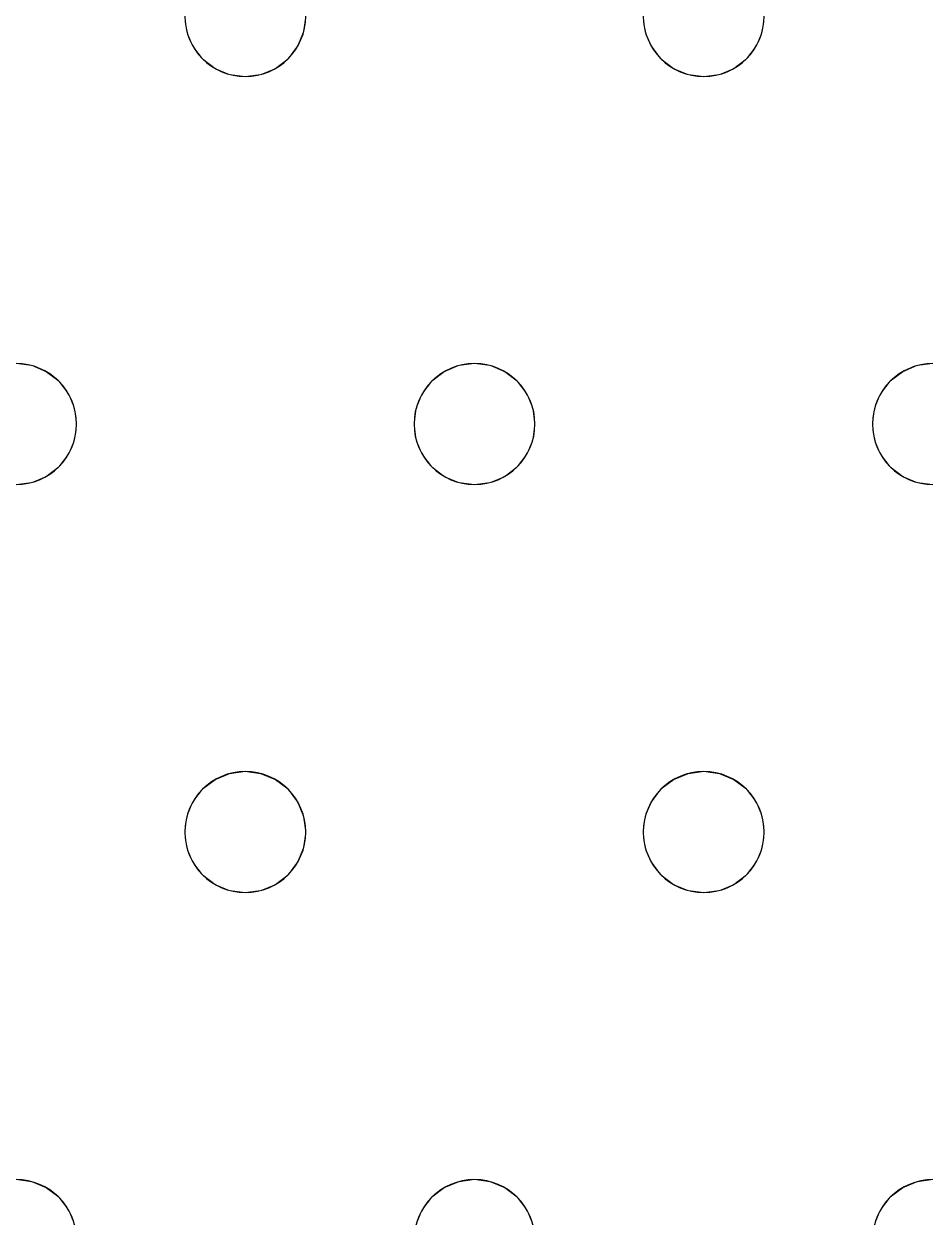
# Model space of a CAD drawing. Header units: millimetres. Extents: x -1 to 1601, y -701 to 1.
# Drawn here: x 279.7 to 339.4, y -312.5 to -233.5 of the extents above; entities that cross this region are included whole.
import ezdxf

# ---------------------------------------------------------------- set-up
doc = ezdxf.new("R2010")
doc.units = ezdxf.units.MM
doc.layers.add('IQ_200_3D', color=1, linetype='Continuous')
doc.layers.add('IQ_204_2D', color=7, linetype='Continuous')

msp = doc.modelspace()

# ---------------------------------------------------------------- linework, layer by layer
at = {"layer": 'IQ_200_3D', "lineweight": 18}
for points, invisible_edges in [([(122.762, -68.034, 850), (1477.238, -68.034, 850), (1477.238, -397.966, 850), (122.762, -397.966, 850)], 10), ([(122.762, -68.034, 860), (122.762, -397.966, 860), (1477.238, -397.966, 860), (1477.238, -68.034, 860)], 5), ([(267.913, -234.035, 888), (268.049, -233, 888), (290.382, -233, 888), (290.519, -234.035, 888)], 10), ([(290.382, -233, 890), (268.049, -233, 890), (267.913, -234.035, 890), (290.519, -234.035, 890)], 5), ([(290.382, -233, 890), (290.519, -234.035, 890), (290.519, -234.035, 888), (290.382, -233, 888)], 2), ([(298.246, -234.035, 890), (298.382, -233, 890), (298.382, -233, 888), (298.246, -234.035, 888)], 8), ([(298.246, -234.035, 888), (298.382, -233, 888), (320.716, -233, 888), (320.852, -234.035, 888)], 10), ([(320.716, -233, 890), (298.382, -233, 890), (298.246, -234.035, 890), (320.852, -234.035, 890)], 5), ([(320.716, -233, 890), (320.852, -234.035, 890), (320.852, -234.035, 888), (320.716, -233, 888)], 2), ([(328.579, -234.035, 890), (328.716, -233, 890), (328.716, -233, 888), (328.579, -234.035, 888)], 8), ([(328.579, -234.035, 888), (328.716, -233, 888), (351.049, -233, 888), (351.185, -234.035, 888)], 10), ([(351.049, -233, 890), (328.716, -233, 890), (328.579, -234.035, 890), (351.185, -234.035, 890)], 5), ([(267.513, -235, 888), (267.913, -234.035, 888), (290.519, -234.035, 888), (290.918, -235, 888)], 10), ([(267.513, -235, 890), (290.918, -235, 890), (290.519, -234.035, 890), (267.913, -234.035, 890)], 5), ([(290.519, -234.035, 890), (290.918, -235, 890), (290.918, -235, 888), (290.519, -234.035, 888)], 10), ([(297.847, -235, 890), (298.246, -234.035, 890), (298.246, -234.035, 888), (297.847, -235, 888)], 10), ([(297.847, -235, 888), (298.246, -234.035, 888), (320.852, -234.035, 888), (321.252, -235, 888)], 10), ([(297.847, -235, 890), (321.252, -235, 890), (320.852, -234.035, 890), (298.246, -234.035, 890)], 5), ([(320.852, -234.035, 890), (321.252, -235, 890), (321.252, -235, 888), (320.852, -234.035, 888)], 10), ([(328.18, -235, 890), (328.579, -234.035, 890), (328.579, -234.035, 888), (328.18, -235, 888)], 10), ([(328.18, -235, 888), (328.579, -234.035, 888), (351.185, -234.035, 888), (351.585, -235, 888)], 10), ([(328.18, -235, 890), (351.585, -235, 890), (351.185, -234.035, 890), (328.579, -234.035, 890)], 5), ([(267.513, -235, 888), (290.918, -235, 888), (279.216, -256, 888), (266.878, -235.828, 888)], 7), ([(279.216, -256, 890), (291.554, -235.828, 890), (290.918, -235, 890), (267.513, -235, 890)], 13), ([(290.918, -235, 888), (291.554, -235.828, 888), (279.216, -256, 888)], 14), ([(290.918, -235, 890), (291.554, -235.828, 890), (291.554, -235.828, 888), (290.918, -235, 888)], 10), ([(297.211, -235.828, 890), (297.847, -235, 890), (297.847, -235, 888), (297.211, -235.828, 888)], 10), ([(309.549, -256, 888), (297.211, -235.828, 888), (297.847, -235, 888), (321.252, -235, 888)], 13), ([(297.211, -235.828, 890), (308.514, -256.136, 890), (309.549, -256, 890), (297.847, -235, 890)], 5), ([(321.252, -235, 890), (297.847, -235, 890), (309.549, -256, 890), (321.887, -235.828, 890)], 7), ([(309.549, -256, 888), (321.252, -235, 888), (321.887, -235.828, 888), (310.584, -256.136, 888)], 5), ([(321.252, -235, 890), (321.887, -235.828, 890), (321.887, -235.828, 888), (321.252, -235, 888)], 10), ([(327.544, -235.828, 890), (328.18, -235, 890), (328.18, -235, 888), (327.544, -235.828, 888)], 10), ([(328.18, -235, 888), (351.585, -235, 888), (339.882, -256, 888), (327.544, -235.828, 888)], 7), ([(339.882, -256, 890), (328.18, -235, 890), (327.544, -235.828, 890), (338.847, -256.136, 890)], 5), ([(339.882, -256, 890), (352.221, -235.828, 890), (351.585, -235, 890), (328.18, -235, 890)], 13), ([(291.554, -235.828, 888), (292.382, -236.464, 888), (280.251, -256.136, 888), (279.216, -256, 888)], 10), ([(280.251, -256.136, 890), (292.382, -236.464, 890), (291.554, -235.828, 890), (279.216, -256, 890)], 5), ([(291.554, -235.828, 890), (292.382, -236.464, 890), (292.382, -236.464, 888), (291.554, -235.828, 888)], 10), ([(296.382, -236.464, 890), (297.211, -235.828, 890), (297.211, -235.828, 888), (296.382, -236.464, 888)], 10), ([(308.514, -256.136, 888), (296.382, -236.464, 888), (297.211, -235.828, 888), (309.549, -256, 888)], 5), ([(296.382, -236.464, 890), (307.549, -256.536, 890), (308.514, -256.136, 890), (297.211, -235.828, 890)], 5), ([(310.584, -256.136, 890), (321.887, -235.828, 890), (309.549, -256, 890)], 3), ([(321.887, -235.828, 888), (322.716, -236.464, 888), (310.584, -256.136, 888)], 14), ([(322.716, -236.464, 890), (321.887, -235.828, 890), (310.584, -256.136, 890), (311.549, -256.536, 890)], 10), ([(321.887, -235.828, 890), (322.716, -236.464, 890), (322.716, -236.464, 888), (321.887, -235.828, 888)], 10), ([(326.716, -236.464, 890), (327.544, -235.828, 890), (327.544, -235.828, 888), (326.716, -236.464, 888)], 10), ([(326.716, -236.464, 888), (327.544, -235.828, 888), (338.847, -256.136, 888), (337.882, -256.536, 888)], 10), ([(327.544, -235.828, 890), (326.716, -236.464, 890), (338.847, -256.136, 890)], 14), ([(338.847, -256.136, 888), (327.544, -235.828, 888), (339.882, -256, 888)], 3), ([(280.251, -256.136, 888), (292.382, -236.464, 888), (281.216, -256.536, 888)], 3), ([(281.216, -256.536, 890), (293.347, -236.864, 890), (292.382, -236.464, 890), (280.251, -256.136, 890)], 5), ([(281.216, -256.536, 888), (292.382, -236.464, 888), (293.347, -236.864, 888), (282.044, -257.172, 888)], 5), ([(282.044, -257.172, 890), (293.347, -236.864, 890), (281.216, -256.536, 890)], 3), ([(282.044, -257.172, 888), (293.347, -236.864, 888), (294.382, -237, 888), (282.68, -258, 888)], 5), ([(294.382, -237, 890), (293.347, -236.864, 890), (282.044, -257.172, 890), (282.68, -258, 890)], 10), ([(292.382, -236.464, 890), (293.347, -236.864, 890), (293.347, -236.864, 888), (292.382, -236.464, 888)], 10), ([(294.382, -237, 888), (293.347, -236.864, 888), (293.347, -236.864, 890), (294.382, -237, 890)], 10), ([(295.418, -236.864, 888), (294.382, -237, 888), (294.382, -237, 890), (295.418, -236.864, 890)], 10), ([(306.721, -257.172, 888), (294.382, -237, 888), (295.418, -236.864, 888), (307.549, -256.536, 888)], 5), ([(306.721, -257.172, 890), (307.549, -256.536, 890), (295.418, -236.864, 890), (294.382, -237, 890)], 10), ([(295.418, -236.864, 890), (296.382, -236.464, 890), (296.382, -236.464, 888), (295.418, -236.864, 888)], 10), ([(307.549, -256.536, 888), (295.418, -236.864, 888), (296.382, -236.464, 888), (308.514, -256.136, 888)], 5), ([(296.382, -236.464, 890), (295.418, -236.864, 890), (307.549, -256.536, 890)], 14), ([(322.716, -236.464, 888), (323.68, -236.864, 888), (311.549, -256.536, 888), (310.584, -256.136, 888)], 10), ([(323.68, -236.864, 890), (322.716, -236.464, 890), (311.549, -256.536, 890), (312.378, -257.172, 890)], 10), ([(312.378, -257.172, 888), (311.549, -256.536, 888), (323.68, -236.864, 888), (324.716, -237, 888)], 10), ([(324.716, -237, 890), (323.68, -236.864, 890), (312.378, -257.172, 890), (313.013, -258, 890)], 10), ([(322.716, -236.464, 890), (323.68, -236.864, 890), (323.68, -236.864, 888), (322.716, -236.464, 888)], 10), ([(324.716, -237, 888), (323.68, -236.864, 888), (323.68, -236.864, 890), (324.716, -237, 890)], 10), ([(325.751, -236.864, 888), (324.716, -237, 888), (324.716, -237, 890), (325.751, -236.864, 890)], 10), ([(324.716, -237, 888), (325.751, -236.864, 888), (337.054, -257.172, 888), (336.418, -258, 888)], 10), ([(337.054, -257.172, 890), (337.882, -256.536, 890), (325.751, -236.864, 890), (324.716, -237, 890)], 10), ([(325.751, -236.864, 890), (326.716, -236.464, 890), (326.716, -236.464, 888), (325.751, -236.864, 888)], 10), ([(325.751, -236.864, 888), (326.716, -236.464, 888), (337.882, -256.536, 888), (337.054, -257.172, 888)], 10), ([(326.716, -236.464, 890), (325.751, -236.864, 890), (337.882, -256.536, 890), (338.847, -256.136, 890)], 10), ([(282.68, -258, 888), (294.382, -237, 888), (306.085, -258, 888), (305.685, -258.965, 888)], 11), ([(306.085, -258, 890), (306.721, -257.172, 890), (294.382, -237, 890), (282.68, -258, 890)], 14), ([(306.085, -258, 888), (294.382, -237, 888), (306.721, -257.172, 888)], 3), ([(313.013, -258, 888), (312.378, -257.172, 888), (324.716, -237, 888), (336.418, -258, 888)], 14), ([(336.418, -258, 890), (337.054, -257.172, 890), (324.716, -237, 890), (313.013, -258, 890)], 14), ([(279.216, -256, 888), (280.251, -256.136, 888), (280.251, -256.136, 890), (279.216, -256, 890)], 10), ([(281.216, -256.536, 890), (280.251, -256.136, 890), (280.251, -256.136, 888), (281.216, -256.536, 888)], 10), ([(282.044, -257.172, 890), (281.216, -256.536, 890), (281.216, -256.536, 888), (282.044, -257.172, 888)], 10), ([(307.549, -256.536, 890), (306.721, -257.172, 890), (306.721, -257.172, 888), (307.549, -256.536, 888)], 10), ([(308.514, -256.136, 890), (307.549, -256.536, 890), (307.549, -256.536, 888), (308.514, -256.136, 888)], 10), ([(308.514, -256.136, 888), (309.549, -256, 888), (309.549, -256, 890), (308.514, -256.136, 890)], 10), ([(309.549, -256, 888), (310.584, -256.136, 888), (310.584, -256.136, 890), (309.549, -256, 890)], 10), ([(311.549, -256.536, 890), (310.584, -256.136, 890), (310.584, -256.136, 888), (311.549, -256.536, 888)], 10), ([(312.378, -257.172, 890), (311.549, -256.536, 890), (311.549, -256.536, 888), (312.378, -257.172, 888)], 10), ([(337.882, -256.536, 890), (337.054, -257.172, 890), (337.054, -257.172, 888), (337.882, -256.536, 888)], 10), ([(338.847, -256.136, 890), (337.882, -256.536, 890), (337.882, -256.536, 888), (338.847, -256.136, 888)], 10), ([(338.847, -256.136, 888), (339.882, -256, 888), (339.882, -256, 890), (338.847, -256.136, 890)], 10), ([(282.68, -258, 890), (282.044, -257.172, 890), (282.044, -257.172, 888), (282.68, -258, 888)], 10), ([(306.721, -257.172, 890), (306.085, -258, 890), (306.085, -258, 888), (306.721, -257.172, 888)], 10), ([(313.013, -258, 890), (312.378, -257.172, 890), (312.378, -257.172, 888), (313.013, -258, 888)], 10), ([(337.054, -257.172, 890), (336.418, -258, 890), (336.418, -258, 888), (337.054, -257.172, 888)], 10), ([(283.079, -258.965, 890), (282.68, -258, 890), (282.68, -258, 888), (283.079, -258.965, 888)], 10), ([(305.685, -258.965, 888), (305.549, -260, 888), (283.079, -258.965, 888), (282.68, -258, 888)], 10), ([(283.079, -258.965, 890), (305.549, -260, 890), (305.685, -258.965, 890), (282.68, -258, 890)], 5), ([(305.685, -258.965, 890), (306.085, -258, 890), (282.68, -258, 890)], 14), ([(306.085, -258, 890), (305.685, -258.965, 890), (305.685, -258.965, 888), (306.085, -258, 888)], 10), ([(313.413, -258.965, 890), (313.013, -258, 890), (313.013, -258, 888), (313.413, -258.965, 888)], 10), ([(336.019, -258.965, 888), (313.413, -258.965, 888), (313.013, -258, 888), (336.418, -258, 888)], 5), ([(336.019, -258.965, 890), (336.418, -258, 890), (313.013, -258, 890), (313.413, -258.965, 890)], 10), ([(336.418, -258, 890), (336.019, -258.965, 890), (336.019, -258.965, 888), (336.418, -258, 888)], 10), ([(283.216, -260, 890), (283.079, -258.965, 890), (283.079, -258.965, 888), (283.216, -260, 888)], 2), ([(283.079, -258.965, 888), (305.549, -260, 888), (283.216, -260, 888)], 3), ([(305.549, -260, 890), (283.079, -258.965, 890), (283.216, -260, 890), (305.685, -261.035, 890)], 5), ([(305.685, -258.965, 890), (305.549, -260, 890), (305.549, -260, 888), (305.685, -258.965, 888)], 8), ([(313.549, -260, 890), (313.413, -258.965, 890), (313.413, -258.965, 888), (313.549, -260, 888)], 2), ([(335.882, -260, 888), (313.549, -260, 888), (313.413, -258.965, 888), (336.019, -258.965, 888)], 5), ([(335.882, -260, 890), (336.019, -258.965, 890), (313.413, -258.965, 890), (313.549, -260, 890)], 10), ([(336.019, -258.965, 890), (335.882, -260, 890), (335.882, -260, 888), (336.019, -258.965, 888)], 8), ([(283.079, -261.035, 890), (283.216, -260, 890), (283.216, -260, 888), (283.079, -261.035, 888)], 8), ([(305.685, -261.035, 888), (283.079, -261.035, 888), (283.216, -260, 888), (305.549, -260, 888)], 5), ([(283.079, -261.035, 890), (306.085, -262, 890), (305.685, -261.035, 890), (283.216, -260, 890)], 5), ([(305.549, -260, 890), (305.685, -261.035, 890), (305.685, -261.035, 888), (305.549, -260, 888)], 2), ([(313.413, -261.035, 890), (313.549, -260, 890), (313.549, -260, 888), (313.413, -261.035, 888)], 8), ([(313.549, -260, 888), (335.882, -260, 888), (336.019, -261.035, 888), (313.413, -261.035, 888)], 5), ([(336.019, -261.035, 890), (335.882, -260, 890), (313.549, -260, 890), (313.413, -261.035, 890)], 10), ([(335.882, -260, 890), (336.019, -261.035, 890), (336.019, -261.035, 888), (335.882, -260, 888)], 2), ([(282.68, -262, 890), (283.079, -261.035, 890), (283.079, -261.035, 888), (282.68, -262, 888)], 10), ([(306.085, -262, 888), (282.68, -262, 888), (283.079, -261.035, 888), (305.685, -261.035, 888)], 5), ([(282.68, -262, 890), (294.382, -283, 890), (306.085, -262, 890), (283.079, -261.035, 890)], 7), ([(305.685, -261.035, 890), (306.085, -262, 890), (306.085, -262, 888), (305.685, -261.035, 888)], 10), ([(313.013, -262, 890), (313.413, -261.035, 890), (313.413, -261.035, 888), (313.013, -262, 888)], 10), ([(336.418, -262, 888), (313.013, -262, 888), (313.413, -261.035, 888), (336.019, -261.035, 888)], 5), ([(336.418, -262, 890), (336.019, -261.035, 890), (313.413, -261.035, 890), (313.013, -262, 890)], 10), ([(336.019, -261.035, 890), (336.418, -262, 890), (336.418, -262, 888), (336.019, -261.035, 888)], 10), ([(282.044, -262.828, 890), (282.68, -262, 890), (282.68, -262, 888), (282.044, -262.828, 888)], 10), ([(294.382, -283, 888), (282.044, -262.828, 888), (282.68, -262, 888), (306.085, -262, 888)], 13), ([(294.382, -283, 890), (282.68, -262, 890), (282.044, -262.828, 890), (293.347, -283.136, 890)], 5), ([(306.721, -262.828, 888), (294.382, -283, 888), (306.085, -262, 888)], 3), ([(306.721, -262.828, 890), (306.085, -262, 890), (294.382, -283, 890), (295.418, -283.136, 890)], 10), ([(306.085, -262, 890), (306.721, -262.828, 890), (306.721, -262.828, 888), (306.085, -262, 888)], 10), ([(312.378, -262.828, 890), (313.013, -262, 890), (313.013, -262, 888), (312.378, -262.828, 888)], 10), ([(312.378, -262.828, 888), (313.013, -262, 888), (324.716, -283, 888), (323.68, -283.136, 888)], 10), ([(312.378, -262.828, 890), (324.716, -283, 890), (313.013, -262, 890)], 3), ([(336.418, -262, 888), (337.054, -262.828, 888), (324.716, -283, 888), (313.013, -262, 888)], 14), ([(324.716, -283, 890), (337.054, -262.828, 890), (336.418, -262, 890), (313.013, -262, 890)], 13), ([(336.418, -262, 890), (337.054, -262.828, 890), (337.054, -262.828, 888), (336.418, -262, 888)], 10), ([(281.216, -263.464, 890), (282.044, -262.828, 890), (282.044, -262.828, 888), (281.216, -263.464, 888)], 10), ([(293.347, -283.136, 888), (281.216, -263.464, 888), (282.044, -262.828, 888), (294.382, -283, 888)], 5), ([(293.347, -283.136, 890), (282.044, -262.828, 890), (281.216, -263.464, 890), (292.382, -283.536, 890)], 5), ([(306.721, -262.828, 888), (307.549, -263.464, 888), (295.418, -283.136, 888), (294.382, -283, 888)], 10), ([(307.549, -263.464, 890), (306.721, -262.828, 890), (295.418, -283.136, 890), (296.382, -283.536, 890)], 10), ([(306.721, -262.828, 890), (307.549, -263.464, 890), (307.549, -263.464, 888), (306.721, -262.828, 888)], 10), ([(311.549, -263.464, 890), (312.378, -262.828, 890), (312.378, -262.828, 888), (311.549, -263.464, 888)], 10), ([(311.549, -263.464, 888), (312.378, -262.828, 888), (323.68, -283.136, 888), (322.716, -283.536, 888)], 10), ([(312.378, -262.828, 890), (311.549, -263.464, 890), (323.68, -283.136, 890), (324.716, -283, 890)], 10), ([(337.054, -262.828, 888), (337.882, -263.464, 888), (325.751, -283.136, 888), (324.716, -283, 888)], 10), ([(325.751, -283.136, 890), (337.054, -262.828, 890), (324.716, -283, 890)], 3), ([(337.882, -263.464, 890), (337.054, -262.828, 890), (325.751, -283.136, 890), (326.716, -283.536, 890)], 10), ([(337.054, -262.828, 890), (337.882, -263.464, 890), (337.882, -263.464, 888), (337.054, -262.828, 888)], 10), ([(280.251, -263.864, 890), (281.216, -263.464, 890), (281.216, -263.464, 888), (280.251, -263.864, 888)], 10), ([(281.216, -263.464, 888), (293.347, -283.136, 888), (292.382, -283.536, 888), (280.251, -263.864, 888)], 5), ([(281.216, -263.464, 890), (280.251, -263.864, 890), (292.382, -283.536, 890)], 14), ([(296.382, -283.536, 888), (295.418, -283.136, 888), (307.549, -263.464, 888), (308.514, -263.864, 888)], 10), ([(308.514, -263.864, 890), (307.549, -263.464, 890), (296.382, -283.536, 890)], 14), ([(307.549, -263.464, 890), (308.514, -263.864, 890), (308.514, -263.864, 888), (307.549, -263.464, 888)], 10), ([(310.584, -263.864, 890), (311.549, -263.464, 890), (311.549, -263.464, 888), (310.584, -263.864, 888)], 10), ([(310.584, -263.864, 888), (311.549, -263.464, 888), (322.716, -283.536, 888), (321.887, -284.172, 888)], 10), ([(322.716, -283.536, 890), (323.68, -283.136, 890), (311.549, -263.464, 890), (310.584, -263.864, 890)], 10), ([(337.882, -263.464, 888), (338.847, -263.864, 888), (326.716, -283.536, 888), (325.751, -283.136, 888)], 10), ([(338.847, -263.864, 890), (337.882, -263.464, 890), (326.716, -283.536, 890), (327.544, -284.172, 890)], 10), ([(337.882, -263.464, 890), (338.847, -263.864, 890), (338.847, -263.864, 888), (337.882, -263.464, 888)], 10), ([(267.513, -285, 888), (266.878, -284.172, 888), (279.216, -264, 888), (290.918, -285, 888)], 14), ([(267.513, -285, 890), (290.519, -285.965, 890), (290.918, -285, 890), (279.216, -264, 890)], 13), ([(280.251, -263.864, 888), (279.216, -264, 888), (279.216, -264, 890), (280.251, -263.864, 890)], 10), ([(291.554, -284.172, 888), (279.216, -264, 888), (280.251, -263.864, 888), (292.382, -283.536, 888)], 5), ([(280.251, -263.864, 890), (279.216, -264, 890), (291.554, -284.172, 890), (292.382, -283.536, 890)], 10), ([(290.918, -285, 888), (279.216, -264, 888), (291.554, -284.172, 888)], 3), ([(291.554, -284.172, 890), (279.216, -264, 890), (290.918, -285, 890)], 3), ([(297.211, -284.172, 888), (296.382, -283.536, 888), (308.514, -263.864, 888)], 14), ([(297.211, -284.172, 890), (309.549, -264, 890), (308.514, -263.864, 890), (296.382, -283.536, 890)], 5), ([(309.549, -264, 888), (297.847, -285, 888), (297.211, -284.172, 888), (308.514, -263.864, 888)], 5), ([(297.847, -285, 890), (321.252, -285, 890), (309.549, -264, 890), (297.211, -284.172, 890)], 7), ([(309.549, -264, 888), (321.887, -284.172, 888), (321.252, -285, 888), (297.847, -285, 888)], 13), ([(309.549, -264, 888), (308.514, -263.864, 888), (308.514, -263.864, 890), (309.549, -264, 890)], 10), ([(310.584, -263.864, 888), (309.549, -264, 888), (309.549, -264, 890), (310.584, -263.864, 890)], 10), ([(309.549, -264, 888), (310.584, -263.864, 888), (321.887, -284.172, 888)], 14), ([(309.549, -264, 890), (321.252, -285, 890), (321.887, -284.172, 890), (310.584, -263.864, 890)], 5), ([(310.584, -263.864, 890), (321.887, -284.172, 890), (322.716, -283.536, 890)], 13), ([(327.544, -284.172, 888), (326.716, -283.536, 888), (338.847, -263.864, 888), (339.882, -264, 888)], 10), ([(339.882, -264, 890), (338.847, -263.864, 890), (327.544, -284.172, 890), (328.18, -285, 890)], 10), ([(328.18, -285, 888), (327.544, -284.172, 888), (339.882, -264, 888), (351.585, -285, 888)], 14), ([(351.585, -285, 890), (352.221, -284.172, 890), (339.882, -264, 890), (328.18, -285, 890)], 14), ([(339.882, -264, 888), (338.847, -263.864, 888), (338.847, -263.864, 890), (339.882, -264, 890)], 10), ([(293.347, -283.136, 890), (292.382, -283.536, 890), (292.382, -283.536, 888), (293.347, -283.136, 888)], 10), ([(293.347, -283.136, 888), (294.382, -283, 888), (294.382, -283, 890), (293.347, -283.136, 890)], 10), ([(294.382, -283, 888), (295.418, -283.136, 888), (295.418, -283.136, 890), (294.382, -283, 890)], 10), ([(296.382, -283.536, 890), (295.418, -283.136, 890), (295.418, -283.136, 888), (296.382, -283.536, 888)], 10), ([(323.68, -283.136, 890), (322.716, -283.536, 890), (322.716, -283.536, 888), (323.68, -283.136, 888)], 10), ([(323.68, -283.136, 888), (324.716, -283, 888), (324.716, -283, 890), (323.68, -283.136, 890)], 10), ([(324.716, -283, 888), (325.751, -283.136, 888), (325.751, -283.136, 890), (324.716, -283, 890)], 10), ([(326.716, -283.536, 890), (325.751, -283.136, 890), (325.751, -283.136, 888), (326.716, -283.536, 888)], 10), ([(291.554, -284.172, 890), (290.918, -285, 890), (290.918, -285, 888), (291.554, -284.172, 888)], 10), ([(292.382, -283.536, 890), (291.554, -284.172, 890), (291.554, -284.172, 888), (292.382, -283.536, 888)], 10), ([(297.211, -284.172, 890), (296.382, -283.536, 890), (296.382, -283.536, 888), (297.211, -284.172, 888)], 10), ([(297.847, -285, 890), (297.211, -284.172, 890), (297.211, -284.172, 888), (297.847, -285, 888)], 10), ([(321.887, -284.172, 890), (321.252, -285, 890), (321.252, -285, 888), (321.887, -284.172, 888)], 10), ([(322.716, -283.536, 890), (321.887, -284.172, 890), (321.887, -284.172, 888), (322.716, -283.536, 888)], 10), ([(327.544, -284.172, 890), (326.716, -283.536, 890), (326.716, -283.536, 888), (327.544, -284.172, 888)], 10), ([(328.18, -285, 890), (327.544, -284.172, 890), (327.544, -284.172, 888), (328.18, -285, 888)], 10), ([(290.519, -285.965, 888), (267.913, -285.965, 888), (267.513, -285, 888), (290.918, -285, 888)], 5), ([(267.913, -285.965, 890), (290.519, -285.965, 890), (267.513, -285, 890)], 3), ([(290.918, -285, 890), (290.519, -285.965, 890), (290.519, -285.965, 888), (290.918, -285, 888)], 10), ([(298.246, -285.965, 890), (297.847, -285, 890), (297.847, -285, 888), (298.246, -285.965, 888)], 10), ([(298.246, -285.965, 888), (297.847, -285, 888), (320.852, -285.965, 888), (320.716, -287, 888)], 10), ([(297.847, -285, 888), (321.252, -285, 888), (320.852, -285.965, 888)], 13), ([(297.847, -285, 890), (298.246, -285.965, 890), (320.852, -285.965, 890), (321.252, -285, 890)], 10), ([(321.252, -285, 890), (320.852, -285.965, 890), (320.852, -285.965, 888), (321.252, -285, 888)], 10), ([(328.579, -285.965, 890), (328.18, -285, 890), (328.18, -285, 888), (328.579, -285.965, 888)], 10), ([(351.185, -285.965, 888), (328.579, -285.965, 888), (328.18, -285, 888), (351.585, -285, 888)], 5), ([(351.185, -285.965, 890), (351.585, -285, 890), (328.18, -285, 890), (328.579, -285.965, 890)], 10), ([(290.382, -287, 888), (268.049, -287, 888), (267.913, -285.965, 888), (290.519, -285.965, 888)], 5), ([(290.382, -287, 890), (290.519, -285.965, 890), (267.913, -285.965, 890), (268.049, -287, 890)], 10), ([(290.519, -285.965, 890), (290.382, -287, 890), (290.382, -287, 888), (290.519, -285.965, 888)], 8), ([(298.382, -287, 890), (298.246, -285.965, 890), (298.246, -285.965, 888), (298.382, -287, 888)], 2), ([(298.382, -287, 888), (298.246, -285.965, 888), (320.716, -287, 888), (320.852, -288.035, 888)], 10), ([(320.716, -287, 890), (320.852, -285.965, 890), (298.246, -285.965, 890), (298.382, -287, 890)], 10), ([(320.852, -285.965, 890), (320.716, -287, 890), (320.716, -287, 888), (320.852, -285.965, 888)], 8), ([(328.716, -287, 890), (328.579, -285.965, 890), (328.579, -285.965, 888), (328.716, -287, 888)], 2), ([(351.049, -287, 888), (328.716, -287, 888), (328.579, -285.965, 888), (351.185, -285.965, 888)], 5), ([(351.049, -287, 890), (351.185, -285.965, 890), (328.579, -285.965, 890), (328.716, -287, 890)], 10), ([(268.049, -287, 888), (290.382, -287, 888), (290.519, -288.035, 888), (267.913, -288.035, 888)], 5), ([(290.519, -288.035, 890), (290.382, -287, 890), (268.049, -287, 890), (267.913, -288.035, 890)], 10), ([(290.382, -287, 890), (290.519, -288.035, 890), (290.519, -288.035, 888), (290.382, -287, 888)], 2), ([(298.246, -288.035, 890), (298.382, -287, 890), (298.382, -287, 888), (298.246, -288.035, 888)], 8), ([(298.246, -288.035, 888), (298.382, -287, 888), (320.852, -288.035, 888), (321.252, -289, 888)], 10), ([(320.852, -288.035, 890), (320.716, -287, 890), (298.382, -287, 890), (298.246, -288.035, 890)], 10), ([(320.716, -287, 890), (320.852, -288.035, 890), (320.852, -288.035, 888), (320.716, -287, 888)], 2), ([(328.579, -288.035, 890), (328.716, -287, 890), (328.716, -287, 888), (328.579, -288.035, 888)], 8), ([(328.579, -288.035, 888), (328.716, -287, 888), (351.185, -288.035, 888), (351.585, -289, 888)], 10), ([(351.185, -288.035, 890), (351.049, -287, 890), (328.716, -287, 890), (328.579, -288.035, 890)], 10), ([(351.185, -288.035, 888), (328.716, -287, 888), (351.049, -287, 888)], 3), ([(290.918, -289, 888), (267.513, -289, 888), (267.913, -288.035, 888), (290.519, -288.035, 888)], 5), ([(290.918, -289, 890), (290.519, -288.035, 890), (267.913, -288.035, 890), (267.513, -289, 890)], 10), ([(290.519, -288.035, 890), (290.918, -289, 890), (290.918, -289, 888), (290.519, -288.035, 888)], 10), ([(297.847, -289, 890), (298.246, -288.035, 890), (298.246, -288.035, 888), (297.847, -289, 888)], 10), ([(321.252, -289, 888), (297.847, -289, 888), (298.246, -288.035, 888)], 13), ([(298.246, -288.035, 890), (297.847, -289, 890), (321.252, -289, 890), (320.852, -288.035, 890)], 10), ([(320.852, -288.035, 890), (321.252, -289, 890), (321.252, -289, 888), (320.852, -288.035, 888)], 10), ([(328.18, -289, 890), (328.579, -288.035, 890), (328.579, -288.035, 888), (328.18, -289, 888)], 10), ([(328.18, -289, 888), (328.579, -288.035, 888), (351.585, -289, 888), (339.882, -310, 888)], 14), ([(351.585, -289, 890), (351.185, -288.035, 890), (328.579, -288.035, 890), (328.18, -289, 890)], 10), ([(279.216, -310, 888), (266.878, -289.828, 888), (267.513, -289, 888), (290.918, -289, 888)], 13), ([(290.918, -289, 890), (267.513, -289, 890), (279.216, -310, 890), (291.554, -289.828, 890)], 7), ([(279.216, -310, 888), (290.918, -289, 888), (291.554, -289.828, 888), (280.251, -310.136, 888)], 5), ([(290.918, -289, 890), (291.554, -289.828, 890), (291.554, -289.828, 888), (290.918, -289, 888)], 10), ([(297.211, -289.828, 890), (297.847, -289, 890), (297.847, -289, 888), (297.211, -289.828, 888)], 10), ([(309.549, -310, 888), (297.211, -289.828, 888), (297.847, -289, 888), (321.252, -289, 888)], 13), ([(309.549, -310, 890), (297.847, -289, 890), (297.211, -289.828, 890), (308.514, -310.136, 890)], 5), ([(309.549, -310, 890), (321.887, -289.828, 890), (321.252, -289, 890), (297.847, -289, 890)], 13), ([(309.549, -310, 888), (321.252, -289, 888), (321.887, -289.828, 888), (310.584, -310.136, 888)], 5), ([(321.252, -289, 890), (321.887, -289.828, 890), (321.887, -289.828, 888), (321.252, -289, 888)], 10), ([(327.544, -289.828, 890), (328.18, -289, 890), (328.18, -289, 888), (327.544, -289.828, 888)], 10), ([(327.544, -289.828, 888), (328.18, -289, 888), (339.882, -310, 888), (338.847, -310.136, 888)], 10), ([(328.18, -289, 890), (327.544, -289.828, 890), (339.882, -310, 890), (351.585, -289, 890)], 14), ([(280.251, -310.136, 890), (292.382, -290.464, 890), (291.554, -289.828, 890), (279.216, -310, 890)], 5), ([(280.251, -310.136, 888), (291.554, -289.828, 888), (292.382, -290.464, 888), (281.216, -310.536, 888)], 5), ([(281.216, -310.536, 890), (293.347, -290.864, 890), (292.382, -290.464, 890), (280.251, -310.136, 890)], 5), ([(281.216, -310.536, 888), (292.382, -290.464, 888), (293.347, -290.864, 888)], 13), ([(291.554, -289.828, 890), (292.382, -290.464, 890), (292.382, -290.464, 888), (291.554, -289.828, 888)], 10), ([(292.382, -290.464, 890), (293.347, -290.864, 890), (293.347, -290.864, 888), (292.382, -290.464, 888)], 10), ([(295.418, -290.864, 890), (296.382, -290.464, 890), (296.382, -290.464, 888), (295.418, -290.864, 888)], 10), ([(307.549, -310.536, 888), (295.418, -290.864, 888), (296.382, -290.464, 888), (308.514, -310.136, 888)], 5), ([(295.418, -290.864, 890), (307.549, -310.536, 890), (296.382, -290.464, 890)], 3), ([(296.382, -290.464, 890), (297.211, -289.828, 890), (297.211, -289.828, 888), (296.382, -290.464, 888)], 10), ([(297.211, -289.828, 888), (309.549, -310, 888), (308.514, -310.136, 888), (296.382, -290.464, 888)], 5), ([(296.382, -290.464, 890), (307.549, -310.536, 890), (308.514, -310.136, 890), (297.211, -289.828, 890)], 5), ([(310.584, -310.136, 890), (321.887, -289.828, 890), (309.549, -310, 890)], 3), ([(310.584, -310.136, 888), (321.887, -289.828, 888), (322.716, -290.464, 888)], 13), ([(322.716, -290.464, 890), (321.887, -289.828, 890), (310.584, -310.136, 890), (311.549, -310.536, 890)], 10), ([(311.549, -310.536, 888), (310.584, -310.136, 888), (322.716, -290.464, 888), (323.68, -290.864, 888)], 10), ([(323.68, -290.864, 890), (322.716, -290.464, 890), (311.549, -310.536, 890), (312.378, -311.172, 890)], 10), ([(321.887, -289.828, 890), (322.716, -290.464, 890), (322.716, -290.464, 888), (321.887, -289.828, 888)], 10), ([(322.716, -290.464, 890), (323.68, -290.864, 890), (323.68, -290.864, 888), (322.716, -290.464, 888)], 10), ([(325.751, -290.864, 890), (326.716, -290.464, 890), (326.716, -290.464, 888), (325.751, -290.864, 888)], 10), ([(325.751, -290.864, 888), (326.716, -290.464, 888), (337.882, -310.536, 888), (337.054, -311.172, 888)], 10), ([(325.751, -290.864, 890), (337.054, -311.172, 890), (337.882, -310.536, 890), (326.716, -290.464, 890)], 5), ([(326.716, -290.464, 890), (327.544, -289.828, 890), (327.544, -289.828, 888), (326.716, -290.464, 888)], 10), ([(326.716, -290.464, 888), (327.544, -289.828, 888), (338.847, -310.136, 888), (337.882, -310.536, 888)], 10), ([(327.544, -289.828, 890), (326.716, -290.464, 890), (338.847, -310.136, 890), (339.882, -310, 890)], 10), ([(337.882, -310.536, 890), (338.847, -310.136, 890), (326.716, -290.464, 890)], 14), ([(282.044, -311.172, 888), (281.216, -310.536, 888), (293.347, -290.864, 888), (294.382, -291, 888)], 10), ([(282.044, -311.172, 890), (294.382, -291, 890), (293.347, -290.864, 890), (281.216, -310.536, 890)], 5), ([(282.68, -312, 888), (282.044, -311.172, 888), (294.382, -291, 888), (306.085, -312, 888)], 14), ([(282.68, -312, 890), (294.382, -291, 890), (282.044, -311.172, 890)], 3), ([(306.085, -312, 890), (306.721, -311.172, 890), (294.382, -291, 890), (282.68, -312, 890)], 14), ([(294.382, -291, 888), (293.347, -290.864, 888), (293.347, -290.864, 890), (294.382, -291, 890)], 10), ([(295.418, -290.864, 888), (294.382, -291, 888), (294.382, -291, 890), (295.418, -290.864, 890)], 10), ([(306.721, -311.172, 888), (294.382, -291, 888), (295.418, -290.864, 888), (307.549, -310.536, 888)], 5), ([(295.418, -290.864, 890), (294.382, -291, 890), (306.721, -311.172, 890), (307.549, -310.536, 890)], 10), ([(294.382, -291, 888), (306.721, -311.172, 888), (306.085, -312, 888)], 13), ([(323.68, -290.864, 888), (324.716, -291, 888), (312.378, -311.172, 888), (311.549, -310.536, 888)], 10), ([(324.716, -291, 890), (323.68, -290.864, 890), (312.378, -311.172, 890), (313.013, -312, 890)], 10), ([(313.013, -312, 888), (312.378, -311.172, 888), (324.716, -291, 888), (336.418, -312, 888)], 14), ([(313.013, -312, 890), (336.418, -312, 890), (324.716, -291, 890)], 15), ([(324.716, -291, 888), (323.68, -290.864, 888), (323.68, -290.864, 890), (324.716, -291, 890)], 10), ([(325.751, -290.864, 888), (324.716, -291, 888), (324.716, -291, 890), (325.751, -290.864, 890)], 10), ([(324.716, -291, 888), (325.751, -290.864, 888), (337.054, -311.172, 888), (336.418, -312, 888)], 10), ([(337.054, -311.172, 890), (325.751, -290.864, 890), (324.716, -291, 890), (336.418, -312, 890)], 5), ([(279.216, -310, 888), (280.251, -310.136, 888), (280.251, -310.136, 890), (279.216, -310, 890)], 10), ([(281.216, -310.536, 890), (280.251, -310.136, 890), (280.251, -310.136, 888), (281.216, -310.536, 888)], 10), ([(308.514, -310.136, 890), (307.549, -310.536, 890), (307.549, -310.536, 888), (308.514, -310.136, 888)], 10), ([(308.514, -310.136, 888), (309.549, -310, 888), (309.549, -310, 890), (308.514, -310.136, 890)], 10), ([(309.549, -310, 888), (310.584, -310.136, 888), (310.584, -310.136, 890), (309.549, -310, 890)], 10), ([(311.549, -310.536, 890), (310.584, -310.136, 890), (310.584, -310.136, 888), (311.549, -310.536, 888)], 10), ([(338.847, -310.136, 890), (337.882, -310.536, 890), (337.882, -310.536, 888), (338.847, -310.136, 888)], 10), ([(338.847, -310.136, 888), (339.882, -310, 888), (339.882, -310, 890), (338.847, -310.136, 890)], 10), ([(282.044, -311.172, 890), (281.216, -310.536, 890), (281.216, -310.536, 888), (282.044, -311.172, 888)], 10), ([(307.549, -310.536, 890), (306.721, -311.172, 890), (306.721, -311.172, 888), (307.549, -310.536, 888)], 10), ([(312.378, -311.172, 890), (311.549, -310.536, 890), (311.549, -310.536, 888), (312.378, -311.172, 888)], 10), ([(337.882, -310.536, 890), (337.054, -311.172, 890), (337.054, -311.172, 888), (337.882, -310.536, 888)], 10), ([(282.68, -312, 890), (282.044, -311.172, 890), (282.044, -311.172, 888), (282.68, -312, 888)], 10), ([(306.721, -311.172, 890), (306.085, -312, 890), (306.085, -312, 888), (306.721, -311.172, 888)], 10), ([(313.013, -312, 890), (312.378, -311.172, 890), (312.378, -311.172, 888), (313.013, -312, 888)], 10), ([(337.054, -311.172, 890), (336.418, -312, 890), (336.418, -312, 888), (337.054, -311.172, 888)], 10), ([(283.079, -312.965, 890), (282.68, -312, 890), (282.68, -312, 888), (283.079, -312.965, 888)], 10), ([(305.685, -312.965, 888), (283.079, -312.965, 888), (282.68, -312, 888), (306.085, -312, 888)], 5), ([(305.685, -312.965, 890), (306.085, -312, 890), (282.68, -312, 890), (283.079, -312.965, 890)], 10), ([(306.085, -312, 890), (305.685, -312.965, 890), (305.685, -312.965, 888), (306.085, -312, 888)], 10), ([(313.413, -312.965, 890), (313.013, -312, 890), (313.013, -312, 888), (313.413, -312.965, 888)], 10), ([(336.019, -312.965, 888), (313.413, -312.965, 888), (313.013, -312, 888), (336.418, -312, 888)], 5), ([(336.019, -312.965, 890), (336.418, -312, 890), (313.013, -312, 890), (313.413, -312.965, 890)], 10), ([(336.418, -312, 890), (336.019, -312.965, 890), (336.019, -312.965, 888), (336.418, -312, 888)], 10)]:
    msp.add_3dface(points, dxfattribs=dict(at, invisible_edges=invisible_edges))
at = {"layer": 'IQ_204_2D'}
for centre, start, end in [((294.382, -233), 180, 0), ((324.716, -233), 180, 0), ((324.716, -233), 180, 360), ((279.216, -260), 0, 180), ((309.549, -260), 0, 180), ((309.549, -260), 0, 180), ((339.882, -260), 0, 180), ((279.216, -260), 180, 0), ((309.549, -260), 180, 0), ((309.549, -260), 180, 360), ((339.882, -260), 180, 360), ((294.382, -287), 0, 180), ((324.716, -287), 0, 180), ((324.716, -287), 0, 180), ((294.382, -287), 180, 0), ((324.716, -287), 180, 0), ((324.716, -287), 180, 0), ((279.216, -314), 0, 180), ((309.549, -314), 0, 180), ((309.549, -314), 0, 180), ((339.882, -314), 0, 180)]:
    msp.add_arc(centre, 4, start, end, dxfattribs=at)

# ---------------------------------------------------------------- meshes
at = {"layer": 'IQ_200_3D', "lineweight": 18}
mesh = msp.add_polyface(dxfattribs=at)
corners = [(1600, 0, 850), (1600, -700, 850), (0, -700, 850), (0, 0, 850), (1210.5, -594, 850), (1211.556, -602.023, 850), (1214.653, -609.5, 850), (1219.58, -615.92, 850), (1226, -620.847, 850), (1233.477, -623.944, 850), (1241.5, -625, 850), (1459.5, -625, 850), (1467.523, -623.944, 850), (1475, -620.847, 850), (1481.42, -615.92, 850), (1486.347, -609.5, 850), (1489.444, -602.023, 850), (1490.5, -594, 850), (1490.5, -476, 850), (1489.444, -467.977, 850), (1486.347, -460.5, 850), (1481.42, -454.08, 850), (1475, -449.153, 850), (1467.523, -446.056, 850), (1459.5, -445, 850), (1241.5, -445, 850), (1233.477, -446.056, 850), (1226, -449.153, 850), (1219.58, -454.08, 850), (1214.653, -460.5, 850), (1211.556, -467.977, 850), (1210.5, -476, 850), (1477.5, -68.034, 850), (122.5, -68.034, 850), (110.412, -69.625, 850), (99.148, -74.291, 850), (89.475, -81.713, 850), (82.053, -91.386, 850), (77.388, -102.65, 850), (75.796, -114.738, 850), (75.796, -351.262, 850), (77.388, -363.35, 850), (82.053, -374.614, 850), (89.475, -384.287, 850), (99.148, -391.709, 850), (110.412, -396.375, 850), (122.5, -397.966, 850), (1477.5, -397.966, 850), (1489.588, -396.375, 850), (1500.852, -391.709, 850), (1510.525, -384.287, 850), (1517.947, -374.614, 850), (1522.612, -363.35, 850), (1524.204, -351.262, 850), (1524.204, -114.738, 850), (1522.612, -102.65, 850), (1517.947, -91.386, 850), (1510.525, -81.713, 850), (1500.852, -74.291, 850), (1489.588, -69.625, 850)]
mesh.append_faces([[corners[k] for k in face] for face in [(37, 3, 36), (35, 3, 34), (4, 46, 31), (31, 46, 30), (55, 0, 54), (16, 1, 15), (14, 1, 13), (21, 49, 20), (11, 1, 10)]], dxfattribs={"vtx0": -1, "vtx1": -1})
mesh.append_faces([[corners[k] for k in face] for face in [(3, 37, 38), (3, 38, 39), (3, 39, 40, 2), (2, 40, 41), (46, 4, 5), (2, 6, 7), (46, 29, 30), (46, 28, 29), (26, 46, 47, 25), (46, 26, 27), (0, 59, 32, 3), (20, 49, 50, 19), (47, 24, 25), (0, 55, 56), (1, 52, 53), (19, 50, 51, 18), (1, 16, 17)]], dxfattribs={"vtx0": -1, "vtx2": -1})
mesh.append_faces([[corners[k] for k in face] for face in [(2, 45, 46, 5), (1, 17, 18, 51)]], dxfattribs={"vtx0": -1, "vtx2": -1, "vtx3": -1})
mesh.append_faces([[corners[k] for k in face] for face in [(41, 42, 2), (35, 36, 3), (33, 34, 3, 32), (43, 44, 2), (44, 45, 2), (42, 43, 2), (5, 6, 2), (27, 28, 46), (7, 8, 2), (8, 9, 2), (58, 59, 0), (56, 57, 0), (57, 58, 0), (51, 52, 1), (23, 24, 47), (11, 12, 1), (12, 13, 1), (14, 15, 1)]], dxfattribs={"vtx1": -1, "vtx2": -1})
mesh.append_faces([[corners[k] for k in face] for face in [(1, 2, 9, 10), (47, 48, 22, 23), (48, 49, 21, 22), (53, 54, 0, 1)]], dxfattribs={"vtx1": -1, "vtx3": -1})
mesh = msp.add_polyface(dxfattribs=at)
corners = [(1600, -700, 900), (1600, -23, 900), (0, -23, 900), (0, -700, 900), (90, -35.113, 900), (1510, -35.113, 900), (1529.382, -37.665, 900), (1547.443, -45.146, 900), (1562.953, -57.047, 900), (1574.854, -72.557, 900), (1582.335, -90.618, 900), (1584.887, -110, 900), (1584.887, -610, 900), (1582.335, -629.382, 900), (1574.854, -647.443, 900), (1562.953, -662.953, 900), (1547.443, -674.854, 900), (1529.382, -682.335, 900), (1510, -684.887, 900), (90, -684.887, 900), (70.618, -682.335, 900), (52.557, -674.854, 900), (37.047, -662.953, 900), (25.146, -647.443, 900), (17.665, -629.382, 900), (15.113, -610, 900), (15.113, -110, 900), (17.665, -90.618, 900), (25.146, -72.557, 900), (37.047, -57.047, 900), (52.557, -45.146, 900), (70.618, -37.665, 900)]
mesh.append_faces([[corners[k] for k in face] for face in [(9, 1, 8), (14, 0, 13), (31, 2, 30), (28, 2, 27), (21, 3, 20), (23, 3, 22)]], dxfattribs={"vtx0": -1, "vtx1": -1})
mesh.append_faces([[corners[k] for k in face] for face in [(1, 9, 10), (1, 11, 12, 0), (0, 14, 15), (0, 18, 19), (2, 28, 29), (3, 23, 24)]], dxfattribs={"vtx0": -1, "vtx2": -1})
mesh.append_faces([[corners[k] for k in face] for face in [(10, 11, 1), (5, 6, 1), (7, 8, 1), (6, 7, 1), (12, 13, 0), (15, 16, 0), (17, 18, 0), (16, 17, 0), (31, 4, 2), (29, 30, 2), (26, 27, 2), (21, 22, 3), (24, 25, 3)]], dxfattribs={"vtx1": -1, "vtx2": -1})
mesh.append_faces([[corners[k] for k in face] for face in [(4, 5, 1, 2), (25, 26, 2, 3), (19, 20, 3, 0)]], dxfattribs={"vtx1": -1, "vtx3": -1})
mesh = msp.add_polyface(dxfattribs=at)
corners = [(1510, -48.392, 890), (90, -48.392, 890), (66.424, -53.082, 890), (46.437, -66.437, 890), (33.082, -86.424, 890), (28.392, -110, 890), (28.392, -610, 890), (33.082, -633.576, 890), (46.437, -653.563, 890), (66.424, -666.918, 890), (90, -671.608, 890), (1510, -671.608, 890), (1533.576, -666.918, 890), (1553.563, -653.563, 890), (1566.918, -633.576, 890), (1571.608, -610, 890), (1571.608, -110, 890), (1566.918, -86.424, 890), (1553.563, -66.437, 890), (1533.576, -53.082, 890), (122.5, -418.034, 890), (1477.5, -418.034, 890), (1489.656, -419.634, 890), (1500.983, -424.326, 890), (1510.71, -431.79, 890), (1518.174, -441.517, 890), (1522.866, -452.844, 890), (1524.466, -465, 890), (1524.466, -605, 890), (1522.866, -617.156, 890), (1518.174, -628.483, 890), (1510.71, -638.21, 890), (1500.983, -645.674, 890), (1489.656, -650.366, 890), (1477.5, -651.966, 890), (122.5, -651.966, 890), (110.344, -650.366, 890), (99.017, -645.674, 890), (89.29, -638.21, 890), (81.826, -628.483, 890), (77.134, -617.156, 890), (75.534, -605, 890), (75.534, -465, 890), (77.134, -452.844, 890), (81.826, -441.517, 890), (89.29, -431.79, 890), (99.017, -424.326, 890), (110.344, -419.634, 890), (122.5, -68.034, 890), (1477.5, -68.034, 890), (1489.588, -69.625, 890), (1500.852, -74.291, 890), (1510.525, -81.713, 890), (1517.947, -91.386, 890), (1522.612, -102.65, 890), (1524.204, -114.738, 890), (1524.204, -351.262, 890), (1522.612, -363.35, 890), (1517.947, -374.614, 890), (1510.525, -384.287, 890), (1500.852, -391.709, 890), (1489.588, -396.375, 890), (1477.5, -397.966, 890), (122.5, -397.966, 890), (110.412, -396.375, 890), (99.148, -391.709, 890), (89.475, -384.287, 890), (82.053, -374.614, 890), (77.388, -363.35, 890), (75.796, -351.262, 890), (75.796, -114.738, 890), (77.388, -102.65, 890), (82.053, -91.386, 890), (89.475, -81.713, 890), (99.148, -74.291, 890), (110.412, -69.625, 890)]
mesh.append_faces([[corners[k] for k in face] for face in [(65, 47, 64), (75, 1, 74), (71, 5, 70), (73, 2, 72)]], dxfattribs={"vtx0": -1, "vtx1": -1})
mesh.append_faces([[corners[k] for k in face] for face in [(15, 28, 29, 14), (11, 32, 33), (16, 55, 56, 15), (54, 17, 18, 53), (53, 18, 19, 52), (52, 19, 0, 51), (0, 50, 51), (10, 37, 38, 9), (64, 47, 20, 63), (8, 39, 40, 7), (39, 8, 9, 38), (69, 42, 43), (1, 75, 48, 0), (3, 71, 72, 2)]], dxfattribs={"vtx0": -1, "vtx2": -1})
mesh.append_faces([[corners[k] for k in face] for face in [(6, 41, 42, 69)]], dxfattribs={"vtx0": -1, "vtx2": -1, "vtx3": -1})
mesh.append_faces([[corners[k] for k in face] for face in [(11, 33, 34, 35), (71, 3, 4, 5)]], dxfattribs={"vtx0": -1, "vtx3": -1})
mesh.append_faces([[corners[k] for k in face] for face in [(49, 50, 0, 48), (36, 37, 10)]], dxfattribs={"vtx1": -1, "vtx2": -1})
mesh.append_faces([[corners[k] for k in face] for face in [(27, 28, 15, 56)]], dxfattribs={"vtx1": -1, "vtx2": -1, "vtx3": -1})
mesh.append_faces([[corners[k] for k in face] for face in [(13, 14, 29, 30), (12, 13, 30, 31), (26, 27, 56, 57), (31, 32, 11, 12), (24, 25, 58, 59), (21, 22, 61, 62), (22, 23, 60, 61), (23, 24, 59, 60), (25, 26, 57, 58), (54, 55, 16, 17), (20, 21, 62, 63), (35, 36, 10, 11), (45, 46, 66, 67), (46, 47, 65, 66), (6, 7, 40, 41), (43, 44, 68, 69), (44, 45, 67, 68), (73, 74, 1, 2), (69, 70, 5, 6)]], dxfattribs={"vtx1": -1, "vtx3": -1})

doc.saveas('drawing.dxf')
